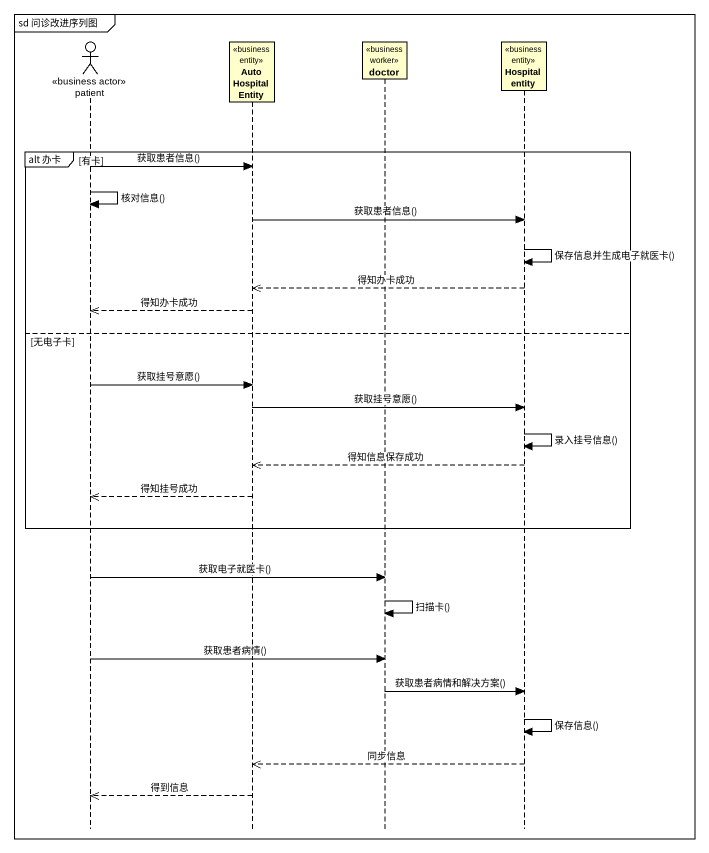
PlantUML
@startuml
mainframe sd 问诊改进序列图
hide footbox
actor patient <<business actor>>
participant "Auto Hospital Entity" as Auto_Hospital_Entity <<business entity>>
participant doctor <<business worker>>
participant "Hospital entity" as Hospital_entity <<business entity>>

group alt 办卡 [有卡]
  patient -> Auto_Hospital_Entity : 获取患者信息()
  patient -> patient : 核对信息()
  Auto_Hospital_Entity -> Hospital_entity : 获取患者信息()
  Hospital_entity -> Hospital_entity : 保存信息并生成电子就医卡()
  Hospital_entity -->> Auto_Hospital_Entity : 得知办卡成功
  Auto_Hospital_Entity -->> patient : 得知办卡成功
else 无电子卡
  patient -> Auto_Hospital_Entity : 获取挂号意愿()
  Auto_Hospital_Entity -> Hospital_entity : 获取挂号意愿()
  Hospital_entity -> Hospital_entity : 录入挂号信息()
  Hospital_entity -->> Auto_Hospital_Entity : 得知信息保存成功
  Auto_Hospital_Entity -->> patient : 得知挂号成功
end
patient -> doctor : 获取电子就医卡()
doctor -> doctor : 扫描卡()
patient -> doctor : 获取患者病情()
doctor -> Hospital_entity : 获取患者病情和解决方案()
Hospital_entity -> Hospital_entity : 保存信息()
Hospital_entity -->> Auto_Hospital_Entity : 同步信息
Auto_Hospital_Entity -->> patient : 得到信息
@enduml
